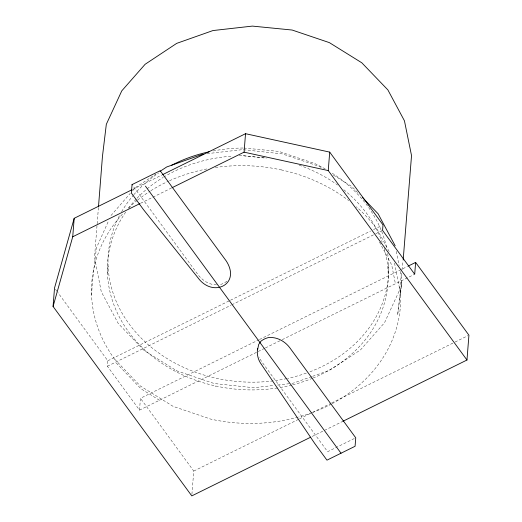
<?xml version="1.0" encoding="UTF-8"?>
<svg xmlns="http://www.w3.org/2000/svg" width="522" height="522" viewBox="0 0 522 522"><rect width="100%" height="100%" fill="white"/><g stroke="black" fill="none" stroke-linecap="round" stroke-linejoin="round"><path stroke-width="0.39" stroke-dasharray="2.61 1.96" d="M91.546 294.95L92.459 281.299L96.433 247.878L108.609 220.728M98.423 207.586L94.528 257.307L101.255 291.654L118.226 323.47L144.118 350.516L176.984 370.953L214.144 383.52L253.659 387.729L274.448 385.373M107.46 273.241L108.074 265.496M264.654 348.324L139.518 410.116L107.395 366.248L107.826 360.78L57.89 292.588M139.518 410.116L140.451 398.286L258.697 339.9M191.92 494.301L193.747 471.072L140.451 398.286M388.133 272.438L388.74 264.7M332.096 403.689A154.766 128.758 4.5 0 0 400.635 294.069L401.607 281.684L397.633 315.073L401.868 280.418L400.178 271.218M401.594 273.117L399.265 290.806L384.531 322.707L360.506 349.897L329.604 370.274L312.437 376.375M401.973 269.939L403.108 260.4M215.697 386.639L215.86 386.032M110.984 215.54L130.252 193.362M132.379 190.935L135.85 187.313L155.987 174.035M132.516 189.499L161.683 175.098M140.542 203.286L171.164 188.161M107.826 360.78L229.719 300.594M230.45 300.235L370.6 231.031M373.517 229.589L381.543 225.628M107.395 366.248L231.063 305.187M231.794 304.828L373.628 234.789M375.768 233.732L382.574 230.372M259.427 339.535L407.597 266.377M265.385 347.965L281.456 340.031M282.187 339.672L414.696 274.239M193.747 471.072L298.852 419.173M299.582 418.814L311.993 412.687M312.724 412.328L330.968 403.317M331.698 402.951L454.329 342.406M455.06 342.047L468.195 335.555M312.228 436.431L342.719 421.378M354.301 438.532L327.627 451.706L261.529 361.439L259.056 357.165M311.68 376.636L292.842 383.292L291.243 383.474M207.123 153.651L242.502 149.651L282.239 153.879L319.608 166.518L322.368 168.234M277.645 385.014L290.441 383.566M216.571 284.868C209.263 284.855 202.536 280.503 198.138 274.872L132.046 184.605M243.865 148.013L278.957 151.432L314.642 163.497A140.542 116.921 4.5 0 1 325.382 169.076M239.207 155.817A140.542 116.921 4.5 0 1 243.252 155.752L266.383 158.009M243.252 155.752L266.292 158.205M281.26 169.852L281.612 169.97A154.153 128.249 4.5 0 1 348.742 200.605M176.599 370.711L176.984 370.953M144.118 350.516L144.711 350.882M333.414 175.105L352.056 186.7L359.286 194.204M159.464 400.263L140.953 388.753L115.545 362.229M55.489 289.305L57.407 291.928M389.151 251.539L377.256 229.484A154.153 128.249 4.5 0 0 356.278 206.751M379.468 242.091L391.709 264.935L395.408 283.766M114.644 359.156L140.353 385.993L173.154 406.39L210.921 419.166A154.766 128.758 4.5 0 0 298.088 417.143M396.276 251.369L399.089 265.659M394.541 263.095L400.635 294.069M114.618 359.169A154.708 128.706 4.5 0 1 123.205 213.348M128.419 208.089A154.708 128.706 4.5 0 1 136.94 200.618M137.567 200.115A154.708 128.706 4.5 0 1 150.134 191.169M150.825 190.732A154.708 128.706 4.5 0 1 168.815 181.049M169.546 180.723A154.708 128.706 4.5 0 1 207.469 168.828M215.371 167.51A154.708 128.706 4.5 0 1 281.234 169.924M384.205 248.387A140.542 116.921 4.5 0 1 313.233 377.961M312.489 378.267A140.542 116.921 4.5 0 1 292.45 384.871M291.667 385.073A140.542 116.921 4.5 0 1 278.272 387.82M277.469 387.944A140.542 116.921 4.5 0 1 134.343 339.052A140.542 116.921 4.5 0 1 126.207 211.377M128.569 208.147A140.542 116.921 4.5 0 1 136.451 198.856M137.012 198.262A140.542 116.921 4.5 0 1 146.545 189.31M147.152 188.807A140.542 116.921 4.5 0 1 162.903 177.565M163.608 177.141A140.542 116.921 4.5 0 1 232.701 156.117M299.217 165.174A140.542 116.921 4.5 0 1 337.584 185.029M343.815 189.767A140.542 116.921 4.5 0 1 382.176 242.149M387.657 253.444A140.542 116.921 4.5 0 1 309.35 372.003M306.303 373.113A140.542 116.921 4.5 0 1 287.563 378.43M286.787 378.6A140.542 116.921 4.5 0 1 274.057 380.779M273.247 380.884A140.542 116.921 4.5 0 1 137.958 334.7A140.542 116.921 4.5 0 1 120.067 214.529M121.646 211.71A140.542 116.921 4.5 0 1 133.24 195.372M133.769 194.752A140.542 116.921 4.5 0 1 158.695 172.906M213.165 150.956A140.542 116.921 4.5 0 1 243.056 148.02M332.266 173.252A140.542 116.921 4.5 0 1 386.619 247.813M331.366 404.08A154.766 128.758 4.5 0 1 312.926 412.341M312.163 412.628A154.766 128.758 4.5 0 1 298.878 416.921M226.868 281.201A18.955 15.771 4.5 0 1 219.592 284.79"/><path stroke-width="0.78" d="M310.766 437.155L191.789 495.9L53.074 306.46L54.529 287.994L74.189 218.3L131.785 189.858M53.074 306.46L72.734 236.766L74.189 218.3M98.488 206.777L102.442 156.496L106.325 124.295L121.776 90.854L145.129 64.278L176.704 43.365L212.983 30.55L252.394 26.1L292.144 30.035L329.362 42.621L361.811 62.797L387.872 89.901L404.446 120.817L411.532 155.615L403.199 259.61M171.895 187.803L244.074 152.163L245.529 133.697L329.708 152.117L383.004 224.904L382.574 230.372L414.696 274.239L415.629 262.409L408.328 266.011M257.574 348.376C256.713 353.955 257.927 359.697 261.307 364.258L314.655 443.361L326.961 460.163L355.077 446.277L355.743 437.821L289.651 347.561C284.679 341.042 276.523 336.592 268.197 337.636A18.936 15.758 4.5 0 0 260.915 341.231L258.671 344.461L257.614 349.825M342.882 421.293L466.975 360.023L328.253 170.583L329.708 152.117M466.975 360.023L468.926 335.196L415.629 262.409M160.013 171.379L166.727 166.955L203.104 154.107M162.407 174.739L245.529 133.697M72.734 236.766L139.811 203.645M244.074 152.163L328.253 170.583M362.607 197.662L378.124 213.805L395.187 245.816M145.436 186.126L341.016 453.22M171.379 165.389A140.542 116.921 4.5 0 1 209.25 151.758M132.046 184.605L131.381 193.068L143.68 209.864L197.916 277.691C212.806 298.284 241.353 284.353 226.254 260.987L160.163 170.727L132.046 184.605"/></g></svg>
